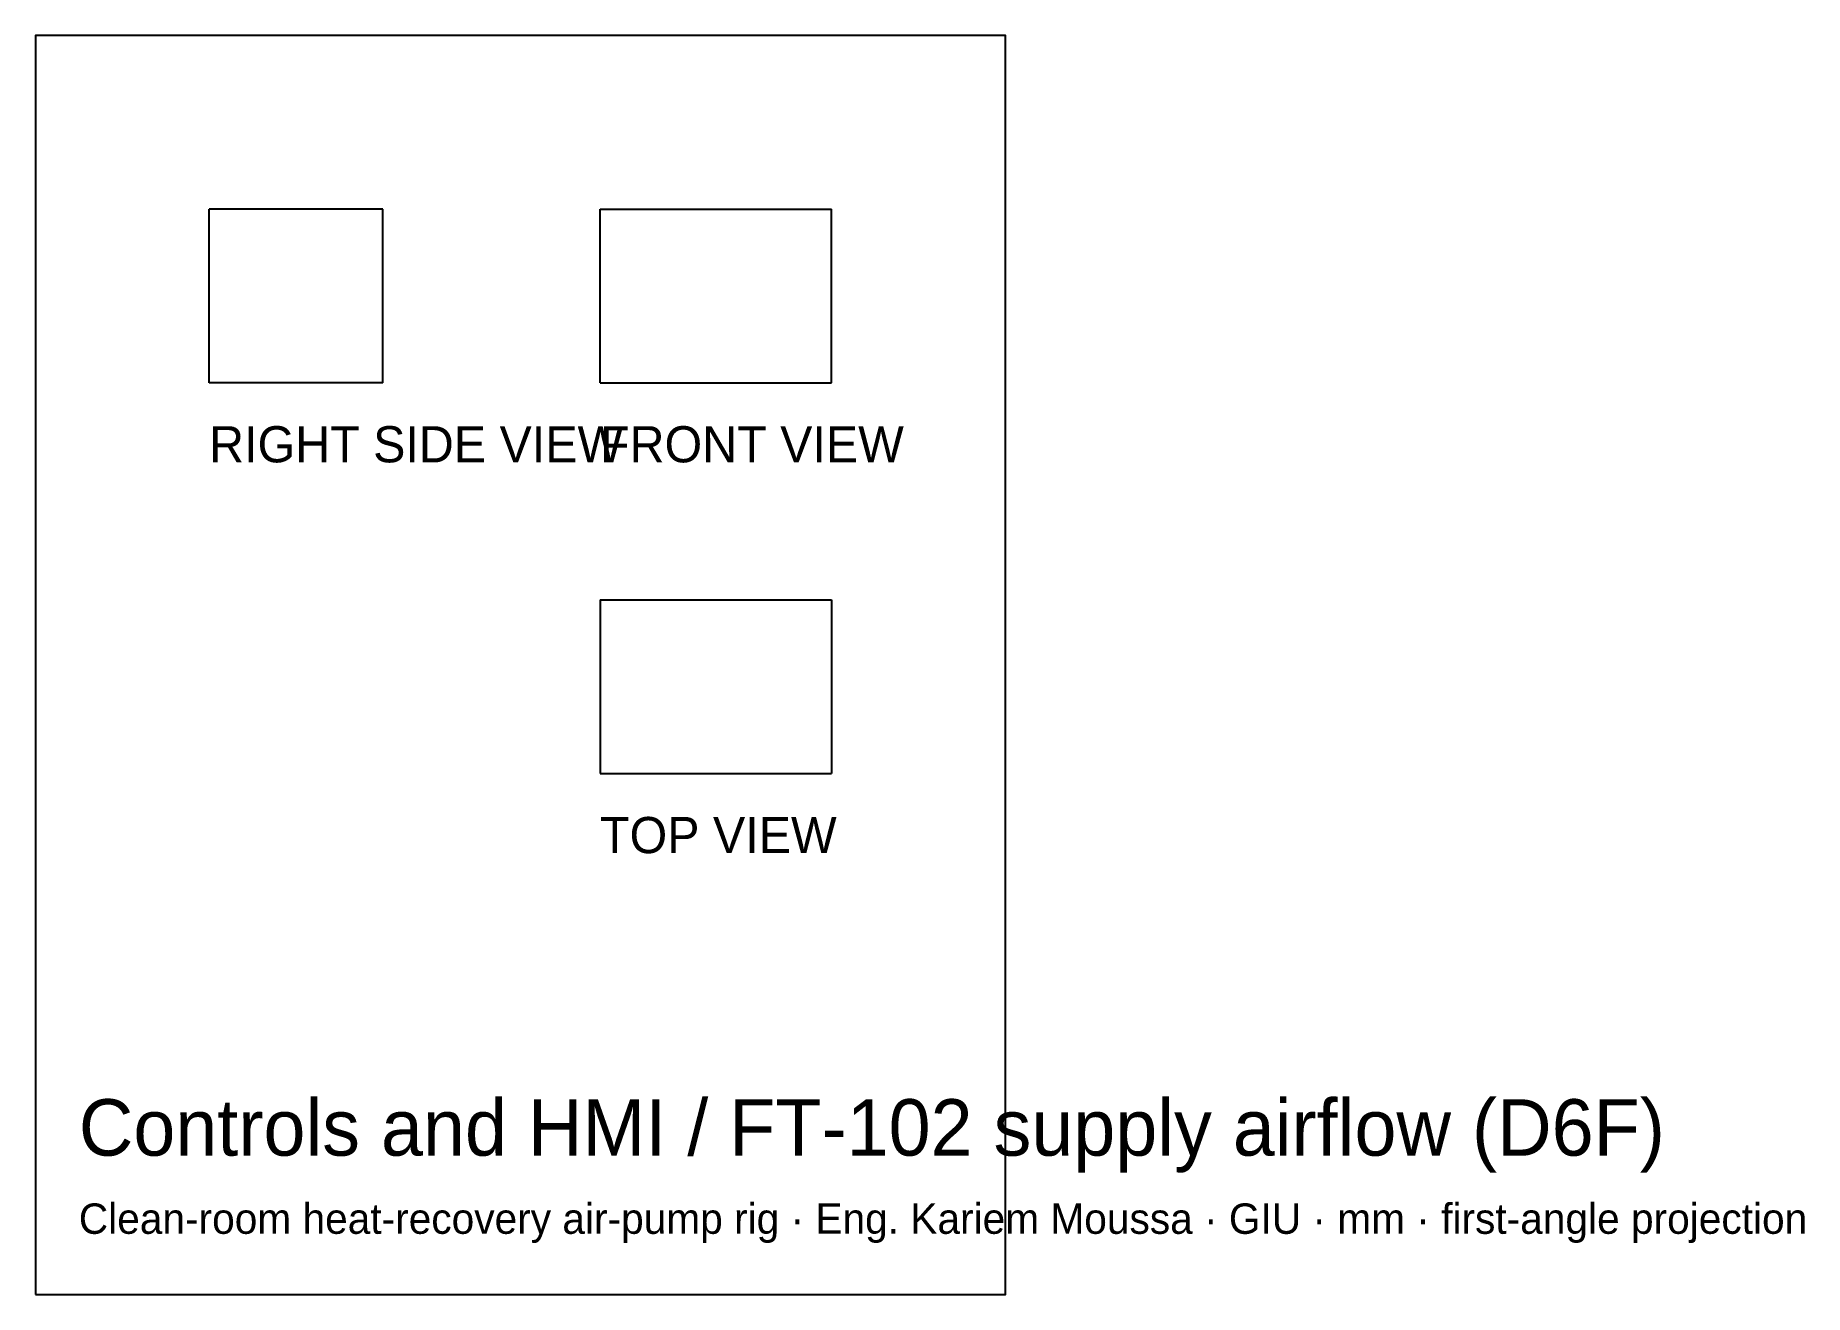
# Model space of a CAD drawing. Header units: millimetres. Extents: x -92 to 30, y 131 to 218.
import ezdxf

# ---------------------------------------------------------------- set-up
doc = ezdxf.new("R2010")
doc.units = ezdxf.units.MM
for name, color, linetype in [('BORDER', 7, 'Continuous'), ('HIDDEN', 8, 'Continuous'), ('TEXT', 5, 'Continuous'), ('VISIBLE', 7, 'Continuous')]:
    doc.layers.add(name, color=color, linetype=linetype)

msp = doc.modelspace()

# ---------------------------------------------------------------- linework, layer by layer
at = {"layer": 'BORDER'}
msp.add_lwpolyline([(-92, 131), (-25, 131), (-25, 218), (-92, 218)], close=True, dxfattribs=at)
at = {"layer": 'HIDDEN'}
for points in [[(-68, 206), (-80, 206)], [(-80, 194), (-80, 206)], [(-68, 194), (-68, 206)], [(-53, 206), (-37, 206)], [(-53, 194), (-53, 206)], [(-37, 194), (-37, 206)], [(-68, 194), (-80, 194)], [(-53, 194), (-37, 194)], [(-53, 179), (-37, 179)], [(-53, 179), (-53, 167)], [(-37, 179), (-37, 167)], [(-53, 167), (-37, 167)]]:
    msp.add_lwpolyline(points, dxfattribs=at)
at = {"layer": 'VISIBLE'}
for points in [[(-68, 206), (-80, 206)], [(-80, 194), (-80, 206)], [(-68, 194), (-68, 206)], [(-53, 206), (-37, 206)], [(-53, 194), (-53, 206)], [(-37, 194), (-37, 206)], [(-68, 194), (-80, 194)], [(-53, 194), (-37, 194)], [(-53, 179), (-37, 179)], [(-53, 179), (-53, 167)], [(-37, 179), (-37, 167)], [(-53, 167), (-37, 167)]]:
    msp.add_lwpolyline(points, dxfattribs=at)

# ---------------------------------------------------------------- texts
at = {"layer": 'TEXT'}
for s, height, p in [('RIGHT SIDE VIEW', 2.5, (-80, 188.5)), ('FRONT VIEW', 2.5, (-53, 188.5)), ('TOP VIEW', 2.5, (-53, 161.5)), ('Controls and HMI / FT-102 supply airflow (D6F)', 3.9, (-89, 140.6)), ('Clean-room heat-recovery air-pump rig · Eng. Kariem Moussa · GIU · mm · first-angle projection', 2.1, (-89, 135.2))]:
    msp.add_text(s, height=height, dxfattribs=at).set_placement(p)

doc.saveas('drawing.dxf')
